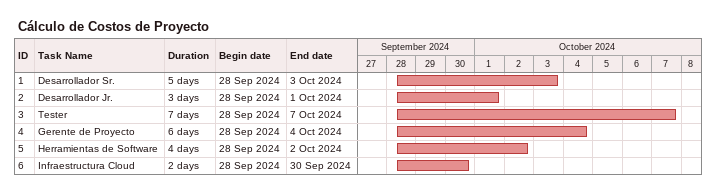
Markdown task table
Cálculo de Costos de Proyecto

| ID | Task | Duration | Start | Finish |
|---|---|---|---|---|
| 1 | Desarrollador Sr. | 5d | 2024-09-28 | 2024-10-03 |
| 2 | Desarrollador Jr. | 3d | 2024-09-28 | 2024-10-01 |
| 3 | Tester | 7d | 2024-09-28 | 2024-10-07 |
| 4 | Gerente de Proyecto | 6d | 2024-09-28 | 2024-10-04 |
| 5 | Herramientas de Software | 4d | 2024-09-28 | 2024-10-02 |
| 6 | Infraestructura Cloud | 2d | 2024-09-28 | 2024-09-30 |
